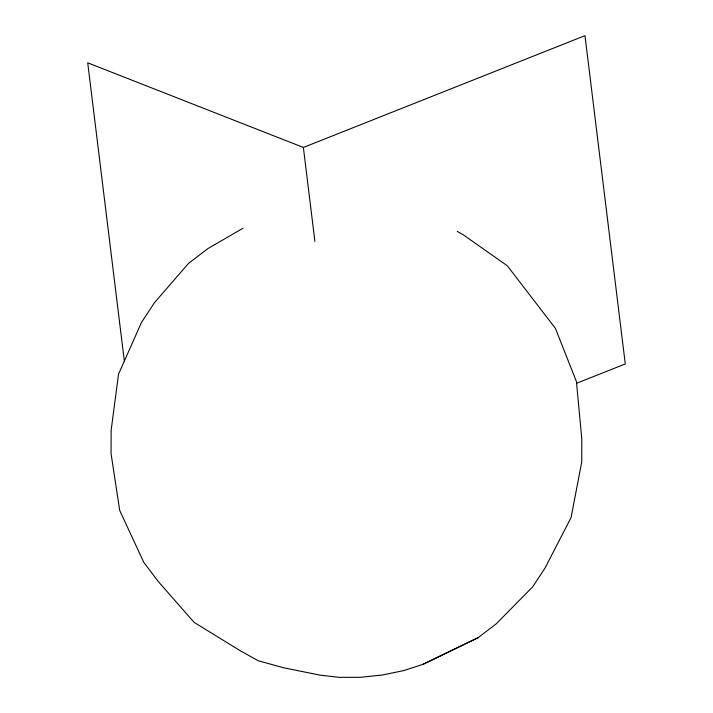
<?xml version="1.0" encoding="UTF-8"?>
<svg xmlns="http://www.w3.org/2000/svg" width="713" height="713" viewBox="0 0 713 713"><rect width="100%" height="100%" fill="white"/><g stroke="black" fill="none" stroke-linecap="round" stroke-linejoin="round"><path stroke-width="1.07" d="M242.999 228.249L207.893 248.605L188.464 263.445L154.418 302.749L141.468 322.454L118.536 374.165L111.13 430.385L111.076 453.726L119.713 510.463L143.812 562.405L158.322 581.594L194.07 622.351L240.201 650.711L258.258 660.755L283.801 667.823L320.146 675.149L339.21 677.35L360.484 677.297L382.507 674.988L403.79 670.577L422.88 664.382L478.058 637.716L496.177 623.884L532.647 586.87L545.071 567.958L571.051 517.629L581.728 462.033L581.781 438.851L576.434 381.607L555.418 328.372L507.308 265.762L463.076 234.666L457.265 231.431M422.88 664.382L478.058 637.716M124.356 361.259L87.717 62.815L303.373 147.448L584.981 35.65L625.283 363.942L576.63 383.255M303.373 147.448L314.905 241.404"/></g></svg>
